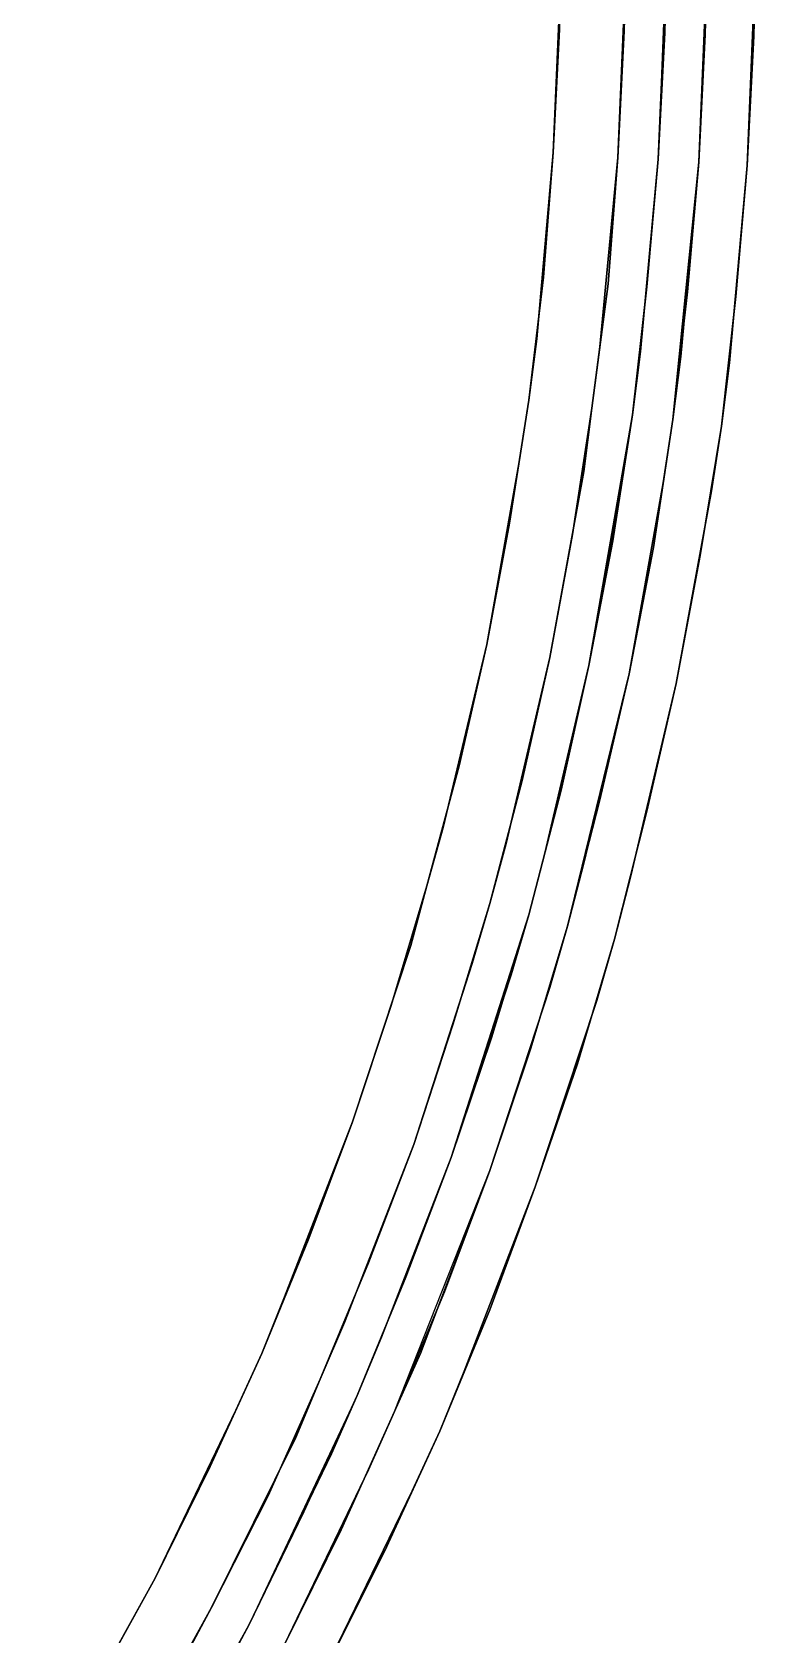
# Model space of a CAD drawing. Extents: x -23.7 to 23.7, y -23.7 to 23.7.
# Drawn here: x 19.2 to 23.68, y -10.69 to -0.79 of the extents above; entities that cross this region are included whole.
import ezdxf

# ---------------------------------------------------------------- set-up
doc = ezdxf.new("R2010")
doc.units = 0

msp = doc.modelspace()

# ---------------------------------------------------------------- linework, layer by layer
at = {"layer": 'Faces'}
for points in [[(23.38, 0, 54.58), (23.36, -0.8, 54.04), (23.38, 0, 53.49), (23.36, 0.8, 54.04)], [(23.38, 0, 54.58), (23.36, -0.8, 54.04), (23.38, 0, 53.49), (23.36, 0.8, 54.04)], [(23.38, 0, 55.67), (23.36, -0.8, 55.13), (23.38, 0, 54.58), (23.36, 0.8, 55.13)], [(23.38, 0, 55.67), (23.36, -0.8, 55.13), (23.38, 0, 54.58), (23.36, 0.8, 55.13)], [(23.36, 0.8, 56.22), (23.38, 0, 57.13), (23.36, -0.8, 56.22), (23.38, 0, 55.67)], [(23.36, 0.8, 56.22), (23.38, 0, 57.13), (23.36, -0.8, 56.22), (23.38, 0, 55.67)], [(23.68, 0, 54.58), (23.66, -0.81, 54.04), (23.68, 0, 53.49), (23.66, 0.81, 54.04)], [(23.68, 0, 55.67), (23.66, -0.81, 55.13), (23.68, 0, 54.58), (23.66, 0.81, 55.13)], [(23.66, 0.81, 56.22), (23.68, 0, 57.13), (23.66, -0.81, 56.22), (23.68, 0, 55.67)], [(23.13, 0, 54.58), (23.11, -0.79, 54.04), (23.13, 0, 53.49), (23.11, 0.79, 54.04)], [(23.13, 0, 54.58), (23.11, -0.79, 54.04), (23.13, 0, 53.49), (23.11, 0.79, 54.04)], [(23.13, 0, 55.67), (23.11, -0.79, 55.13), (23.13, 0, 54.58), (23.11, 0.79, 55.13)], [(23.13, 0, 55.67), (23.11, -0.79, 55.13), (23.13, 0, 54.58), (23.11, 0.79, 55.13)], [(23.11, 0.79, 56.22), (23.13, 0, 57.13), (23.11, -0.79, 56.22), (23.13, 0, 55.67)], [(23.11, 0.79, 56.22), (23.13, 0, 57.13), (23.11, -0.79, 56.22), (23.13, 0, 55.67)], [(22.46, -0.77, 55.13), (22.42, -1.53, 54.58), (22.46, -0.77, 54.04), (22.48, 0, 54.58)], [(22.46, -0.77, 56.22), (22.42, -1.53, 55.67), (22.46, -0.77, 55.13), (22.48, 0, 55.67)], [(22.48, 0, 57.13), (22.47, -0.38, 57.58), (22.42, -1.53, 56.77), (22.46, -0.77, 56.22)], [(22.86, -0.78, 55.13), (22.82, -1.56, 54.58), (22.86, -0.78, 54.04), (22.88, 0, 54.58)], [(22.86, -0.78, 55.13), (22.82, -1.56, 54.58), (22.86, -0.78, 54.04), (22.88, 0, 54.58)], [(22.86, -0.78, 56.22), (22.82, -1.56, 55.67), (22.86, -0.78, 55.13), (22.88, 0, 55.67)], [(22.86, -0.78, 56.22), (22.82, -1.56, 55.67), (22.86, -0.78, 55.13), (22.88, 0, 55.67)], [(22.88, 0, 57.13), (22.87, -0.39, 57.58), (22.82, -1.56, 56.77), (22.86, -0.78, 56.22)], [(22.88, 0, 57.13), (22.87, -0.39, 57.58), (22.82, -1.56, 56.77), (22.86, -0.78, 56.22)], [(23.11, -0.79, 55.13), (23.07, -1.57, 54.58), (23.11, -0.79, 54.04), (23.13, 0, 54.58)], [(23.11, -0.79, 55.13), (23.07, -1.57, 54.58), (23.11, -0.79, 54.04), (23.13, 0, 54.58)], [(23.11, -0.79, 56.22), (23.07, -1.57, 55.67), (23.11, -0.79, 55.13), (23.13, 0, 55.67)], [(23.11, -0.79, 56.22), (23.07, -1.57, 55.67), (23.11, -0.79, 55.13), (23.13, 0, 55.67)], [(23.13, 0, 57.13), (23.12, -0.39, 57.58), (23.07, -1.57, 56.77), (23.11, -0.79, 56.22)], [(23.13, 0, 57.13), (23.12, -0.39, 57.58), (23.07, -1.57, 56.77), (23.11, -0.79, 56.22)], [(23.36, -0.8, 55.13), (23.32, -1.59, 54.58), (23.36, -0.8, 54.04), (23.38, 0, 54.58)], [(23.36, -0.8, 55.13), (23.32, -1.59, 54.58), (23.36, -0.8, 54.04), (23.38, 0, 54.58)], [(23.36, -0.8, 56.22), (23.32, -1.59, 55.67), (23.36, -0.8, 55.13), (23.38, 0, 55.67)], [(23.36, -0.8, 56.22), (23.32, -1.59, 55.67), (23.36, -0.8, 55.13), (23.38, 0, 55.67)], [(23.38, 0, 57.13), (23.37, -0.39, 57.58), (23.32, -1.59, 56.77), (23.36, -0.8, 56.22)], [(23.38, 0, 57.13), (23.37, -0.39, 57.58), (23.32, -1.59, 56.77), (23.36, -0.8, 56.22)], [(23.66, -0.81, 55.13), (23.62, -1.61, 54.58), (23.66, -0.81, 54.04), (23.68, 0, 54.58)], [(23.66, -0.81, 56.22), (23.62, -1.61, 55.67), (23.66, -0.81, 55.13), (23.68, 0, 55.67)], [(23.68, 0, 57.13), (23.67, -0.4, 57.58), (23.62, -1.61, 56.77), (23.66, -0.81, 56.22)], [(22.42, -1.53, 58.95), (22.32, -2.68, 57.58), (22.42, -1.53, 56.77), (22.47, -0.38, 57.58)], [(22.82, -1.56, 58.95), (22.71, -2.73, 57.58), (22.82, -1.56, 56.77), (22.87, -0.39, 57.58)], [(22.82, -1.56, 58.95), (22.71, -2.73, 57.58), (22.82, -1.56, 56.77), (22.87, -0.39, 57.58)], [(23.07, -1.57, 58.95), (22.96, -2.76, 57.58), (23.07, -1.57, 56.77), (23.12, -0.39, 57.58)], [(23.07, -1.57, 58.95), (22.96, -2.76, 57.58), (23.07, -1.57, 56.77), (23.12, -0.39, 57.58)], [(23.32, -1.59, 58.95), (23.21, -2.79, 57.58), (23.32, -1.59, 56.77), (23.37, -0.39, 57.58)], [(23.32, -1.59, 58.95), (23.21, -2.79, 57.58), (23.32, -1.59, 56.77), (23.37, -0.39, 57.58)], [(23.62, -1.61, 58.95), (23.51, -2.83, 57.58), (23.62, -1.61, 56.77), (23.67, -0.4, 57.58)], [(22.42, -1.53, 54.58), (22.36, -2.3, 54.04), (22.42, -1.53, 53.49), (22.46, -0.77, 54.04)], [(22.42, -1.53, 55.67), (22.36, -2.3, 55.13), (22.42, -1.53, 54.58), (22.46, -0.77, 55.13)], [(22.42, -1.53, 56.77), (22.36, -2.3, 56.22), (22.42, -1.53, 55.67), (22.46, -0.77, 56.22)], [(22.82, -1.56, 54.58), (22.76, -2.34, 54.04), (22.82, -1.56, 53.49), (22.86, -0.78, 54.04)], [(22.82, -1.56, 54.58), (22.76, -2.34, 54.04), (22.82, -1.56, 53.49), (22.86, -0.78, 54.04)], [(22.82, -1.56, 55.67), (22.76, -2.34, 55.13), (22.82, -1.56, 54.58), (22.86, -0.78, 55.13)], [(22.82, -1.56, 55.67), (22.76, -2.34, 55.13), (22.82, -1.56, 54.58), (22.86, -0.78, 55.13)], [(22.82, -1.56, 56.77), (22.76, -2.34, 56.22), (22.82, -1.56, 55.67), (22.86, -0.78, 56.22)], [(22.82, -1.56, 56.77), (22.76, -2.34, 56.22), (22.82, -1.56, 55.67), (22.86, -0.78, 56.22)], [(23.07, -1.57, 54.58), (23, -2.36, 54.04), (23.07, -1.57, 53.49), (23.11, -0.79, 54.04)], [(23.07, -1.57, 54.58), (23, -2.36, 54.04), (23.07, -1.57, 53.49), (23.11, -0.79, 54.04)], [(23.07, -1.57, 55.67), (23, -2.36, 55.13), (23.07, -1.57, 54.58), (23.11, -0.79, 55.13)], [(23.07, -1.57, 55.67), (23, -2.36, 55.13), (23.07, -1.57, 54.58), (23.11, -0.79, 55.13)], [(23.07, -1.57, 56.77), (23, -2.36, 56.22), (23.07, -1.57, 55.67), (23.11, -0.79, 56.22)], [(23.07, -1.57, 56.77), (23, -2.36, 56.22), (23.07, -1.57, 55.67), (23.11, -0.79, 56.22)], [(23.32, -1.59, 54.58), (23.25, -2.39, 54.04), (23.32, -1.59, 53.49), (23.36, -0.8, 54.04)], [(23.32, -1.59, 54.58), (23.25, -2.39, 54.04), (23.32, -1.59, 53.49), (23.36, -0.8, 54.04)], [(23.32, -1.59, 55.67), (23.25, -2.39, 55.13), (23.32, -1.59, 54.58), (23.36, -0.8, 55.13)], [(23.32, -1.59, 55.67), (23.25, -2.39, 55.13), (23.32, -1.59, 54.58), (23.36, -0.8, 55.13)], [(23.32, -1.59, 56.77), (23.25, -2.39, 56.22), (23.32, -1.59, 55.67), (23.36, -0.8, 56.22)], [(23.32, -1.59, 56.77), (23.25, -2.39, 56.22), (23.32, -1.59, 55.67), (23.36, -0.8, 56.22)], [(23.62, -1.61, 54.58), (23.55, -2.42, 54.04), (23.62, -1.61, 53.49), (23.66, -0.81, 54.04)], [(23.62, -1.61, 55.67), (23.55, -2.42, 55.13), (23.62, -1.61, 54.58), (23.66, -0.81, 55.13)], [(23.62, -1.61, 56.77), (23.55, -2.42, 56.22), (23.62, -1.61, 55.67), (23.66, -0.81, 56.22)], [(22.36, -2.3, 55.13), (22.27, -3.06, 54.58), (22.36, -2.3, 54.04), (22.42, -1.53, 54.58)], [(22.36, -2.3, 56.22), (22.27, -3.06, 55.67), (22.36, -2.3, 55.13), (22.42, -1.53, 55.67)], [(22.32, -2.68, 57.58), (22.27, -3.06, 57.13), (22.36, -2.3, 56.22), (22.42, -1.53, 56.77)], [(22.76, -2.34, 55.13), (22.66, -3.11, 54.58), (22.76, -2.34, 54.04), (22.82, -1.56, 54.58)], [(22.76, -2.34, 55.13), (22.66, -3.11, 54.58), (22.76, -2.34, 54.04), (22.82, -1.56, 54.58)], [(22.76, -2.34, 56.22), (22.66, -3.11, 55.67), (22.76, -2.34, 55.13), (22.82, -1.56, 55.67)], [(22.76, -2.34, 56.22), (22.66, -3.11, 55.67), (22.76, -2.34, 55.13), (22.82, -1.56, 55.67)], [(22.71, -2.73, 57.58), (22.66, -3.11, 57.13), (22.76, -2.34, 56.22), (22.82, -1.56, 56.77)], [(22.71, -2.73, 57.58), (22.66, -3.11, 57.13), (22.76, -2.34, 56.22), (22.82, -1.56, 56.77)], [(23, -2.36, 55.13), (22.91, -3.15, 54.58), (23, -2.36, 54.04), (23.07, -1.57, 54.58)], [(23, -2.36, 55.13), (22.91, -3.15, 54.58), (23, -2.36, 54.04), (23.07, -1.57, 54.58)], [(23, -2.36, 56.22), (22.91, -3.15, 55.67), (23, -2.36, 55.13), (23.07, -1.57, 55.67)], [(23, -2.36, 56.22), (22.91, -3.15, 55.67), (23, -2.36, 55.13), (23.07, -1.57, 55.67)], [(22.96, -2.76, 57.58), (22.91, -3.15, 57.13), (23, -2.36, 56.22), (23.07, -1.57, 56.77)], [(22.96, -2.76, 57.58), (22.91, -3.15, 57.13), (23, -2.36, 56.22), (23.07, -1.57, 56.77)], [(23.25, -2.39, 55.13), (23.16, -3.18, 54.58), (23.25, -2.39, 54.04), (23.32, -1.59, 54.58)], [(23.25, -2.39, 55.13), (23.16, -3.18, 54.58), (23.25, -2.39, 54.04), (23.32, -1.59, 54.58)], [(23.25, -2.39, 56.22), (23.16, -3.18, 55.67), (23.25, -2.39, 55.13), (23.32, -1.59, 55.67)], [(23.25, -2.39, 56.22), (23.16, -3.18, 55.67), (23.25, -2.39, 55.13), (23.32, -1.59, 55.67)], [(23.21, -2.79, 57.58), (23.16, -3.18, 57.13), (23.25, -2.39, 56.22), (23.32, -1.59, 56.77)], [(23.21, -2.79, 57.58), (23.16, -3.18, 57.13), (23.25, -2.39, 56.22), (23.32, -1.59, 56.77)], [(23.55, -2.42, 55.13), (23.46, -3.22, 54.58), (23.55, -2.42, 54.04), (23.62, -1.61, 54.58)], [(23.55, -2.42, 56.22), (23.46, -3.22, 55.67), (23.55, -2.42, 55.13), (23.62, -1.61, 55.67)], [(23.51, -2.83, 57.58), (23.46, -3.22, 57.13), (23.55, -2.42, 56.22), (23.62, -1.61, 56.77)], [(22.27, -3.06, 54.58), (22.15, -3.82, 54.04), (22.27, -3.06, 53.49), (22.36, -2.3, 54.04)], [(22.27, -3.06, 55.67), (22.15, -3.82, 55.13), (22.27, -3.06, 54.58), (22.36, -2.3, 55.13)], [(22.36, -2.3, 56.22), (22.27, -3.06, 57.13), (22.15, -3.82, 56.22), (22.27, -3.06, 55.67)], [(22.66, -3.11, 54.58), (22.54, -3.89, 54.04), (22.66, -3.11, 53.49), (22.76, -2.34, 54.04)], [(22.66, -3.11, 54.58), (22.54, -3.89, 54.04), (22.66, -3.11, 53.49), (22.76, -2.34, 54.04)], [(22.66, -3.11, 55.67), (22.54, -3.89, 55.13), (22.66, -3.11, 54.58), (22.76, -2.34, 55.13)], [(22.66, -3.11, 55.67), (22.54, -3.89, 55.13), (22.66, -3.11, 54.58), (22.76, -2.34, 55.13)], [(22.76, -2.34, 56.22), (22.66, -3.11, 57.13), (22.54, -3.89, 56.22), (22.66, -3.11, 55.67)], [(22.76, -2.34, 56.22), (22.66, -3.11, 57.13), (22.54, -3.89, 56.22), (22.66, -3.11, 55.67)], [(22.91, -3.15, 54.58), (22.79, -3.93, 54.04), (22.91, -3.15, 53.49), (23, -2.36, 54.04)], [(22.91, -3.15, 54.58), (22.79, -3.93, 54.04), (22.91, -3.15, 53.49), (23, -2.36, 54.04)], [(22.91, -3.15, 55.67), (22.79, -3.93, 55.13), (22.91, -3.15, 54.58), (23, -2.36, 55.13)], [(22.91, -3.15, 55.67), (22.79, -3.93, 55.13), (22.91, -3.15, 54.58), (23, -2.36, 55.13)], [(23, -2.36, 56.22), (22.91, -3.15, 57.13), (22.79, -3.93, 56.22), (22.91, -3.15, 55.67)], [(23, -2.36, 56.22), (22.91, -3.15, 57.13), (22.79, -3.93, 56.22), (22.91, -3.15, 55.67)], [(23.16, -3.18, 54.58), (23.04, -3.97, 54.04), (23.16, -3.18, 53.49), (23.25, -2.39, 54.04)], [(23.16, -3.18, 54.58), (23.04, -3.97, 54.04), (23.16, -3.18, 53.49), (23.25, -2.39, 54.04)], [(23.16, -3.18, 55.67), (23.04, -3.97, 55.13), (23.16, -3.18, 54.58), (23.25, -2.39, 55.13)], [(23.16, -3.18, 55.67), (23.04, -3.97, 55.13), (23.16, -3.18, 54.58), (23.25, -2.39, 55.13)], [(23.25, -2.39, 56.22), (23.16, -3.18, 57.13), (23.04, -3.97, 56.22), (23.16, -3.18, 55.67)], [(23.25, -2.39, 56.22), (23.16, -3.18, 57.13), (23.04, -3.97, 56.22), (23.16, -3.18, 55.67)], [(23.46, -3.22, 54.58), (23.33, -4.02, 54.04), (23.46, -3.22, 53.49), (23.55, -2.42, 54.04)], [(23.46, -3.22, 55.67), (23.33, -4.02, 55.13), (23.46, -3.22, 54.58), (23.55, -2.42, 55.13)], [(23.55, -2.42, 56.22), (23.46, -3.22, 57.13), (23.33, -4.02, 56.22), (23.46, -3.22, 55.67)], [(22.32, -2.68, 57.58), (22.27, -3.06, 57.86), (22.21, -3.44, 57.58), (22.27, -3.06, 57.13)], [(22.71, -2.73, 57.58), (22.66, -3.11, 57.86), (22.61, -3.5, 57.58), (22.66, -3.11, 57.13)], [(22.71, -2.73, 57.58), (22.66, -3.11, 57.86), (22.61, -3.5, 57.58), (22.66, -3.11, 57.13)], [(22.96, -2.76, 57.58), (22.91, -3.15, 57.86), (22.85, -3.54, 57.58), (22.91, -3.15, 57.13)], [(22.96, -2.76, 57.58), (22.91, -3.15, 57.86), (22.85, -3.54, 57.58), (22.91, -3.15, 57.13)], [(23.21, -2.79, 57.58), (23.16, -3.18, 57.86), (23.1, -3.57, 57.58), (23.16, -3.18, 57.13)], [(23.21, -2.79, 57.58), (23.16, -3.18, 57.86), (23.1, -3.57, 57.58), (23.16, -3.18, 57.13)], [(23.51, -2.83, 57.58), (23.46, -3.22, 57.86), (23.4, -3.62, 57.58), (23.46, -3.22, 57.13)], [(22.15, -3.82, 55.13), (22.01, -4.57, 54.58), (22.15, -3.82, 54.04), (22.27, -3.06, 54.58)], [(22.15, -3.82, 56.22), (22.01, -4.57, 55.67), (22.15, -3.82, 55.13), (22.27, -3.06, 55.67)], [(22.27, -3.06, 57.13), (22.21, -3.44, 57.58), (22.01, -4.57, 56.77), (22.15, -3.82, 56.22)], [(22.54, -3.89, 55.13), (22.4, -4.65, 54.58), (22.54, -3.89, 54.04), (22.66, -3.11, 54.58)], [(22.54, -3.89, 55.13), (22.4, -4.65, 54.58), (22.54, -3.89, 54.04), (22.66, -3.11, 54.58)], [(22.54, -3.89, 56.22), (22.4, -4.65, 55.67), (22.54, -3.89, 55.13), (22.66, -3.11, 55.67)], [(22.54, -3.89, 56.22), (22.4, -4.65, 55.67), (22.54, -3.89, 55.13), (22.66, -3.11, 55.67)], [(22.66, -3.11, 57.13), (22.61, -3.5, 57.58), (22.4, -4.65, 56.77), (22.54, -3.89, 56.22)], [(22.66, -3.11, 57.13), (22.61, -3.5, 57.58), (22.4, -4.65, 56.77), (22.54, -3.89, 56.22)], [(22.79, -3.93, 55.13), (22.64, -4.7, 54.58), (22.79, -3.93, 54.04), (22.91, -3.15, 54.58)], [(22.79, -3.93, 55.13), (22.64, -4.7, 54.58), (22.79, -3.93, 54.04), (22.91, -3.15, 54.58)], [(22.79, -3.93, 56.22), (22.64, -4.7, 55.67), (22.79, -3.93, 55.13), (22.91, -3.15, 55.67)], [(22.79, -3.93, 56.22), (22.64, -4.7, 55.67), (22.79, -3.93, 55.13), (22.91, -3.15, 55.67)], [(22.91, -3.15, 57.13), (22.85, -3.54, 57.58), (22.64, -4.7, 56.77), (22.79, -3.93, 56.22)], [(22.91, -3.15, 57.13), (22.85, -3.54, 57.58), (22.64, -4.7, 56.77), (22.79, -3.93, 56.22)], [(23.04, -3.97, 55.13), (22.89, -4.75, 54.58), (23.04, -3.97, 54.04), (23.16, -3.18, 54.58)], [(23.04, -3.97, 55.13), (22.89, -4.75, 54.58), (23.04, -3.97, 54.04), (23.16, -3.18, 54.58)], [(23.04, -3.97, 56.22), (22.89, -4.75, 55.67), (23.04, -3.97, 55.13), (23.16, -3.18, 55.67)], [(23.04, -3.97, 56.22), (22.89, -4.75, 55.67), (23.04, -3.97, 55.13), (23.16, -3.18, 55.67)], [(23.16, -3.18, 57.13), (23.1, -3.57, 57.58), (22.89, -4.75, 56.77), (23.04, -3.97, 56.22)], [(23.16, -3.18, 57.13), (23.1, -3.57, 57.58), (22.89, -4.75, 56.77), (23.04, -3.97, 56.22)], [(23.33, -4.02, 55.13), (23.18, -4.81, 54.58), (23.33, -4.02, 54.04), (23.46, -3.22, 54.58)], [(23.33, -4.02, 56.22), (23.18, -4.81, 55.67), (23.33, -4.02, 55.13), (23.46, -3.22, 55.67)], [(23.46, -3.22, 57.13), (23.4, -3.62, 57.58), (23.18, -4.81, 56.77), (23.33, -4.02, 56.22)], [(22.01, -4.57, 58.95), (21.74, -5.7, 57.58), (22.01, -4.57, 56.77), (22.21, -3.44, 57.58)], [(22.4, -4.65, 58.95), (22.13, -5.8, 57.58), (22.4, -4.65, 56.77), (22.61, -3.5, 57.58)], [(22.4, -4.65, 58.95), (22.13, -5.8, 57.58), (22.4, -4.65, 56.77), (22.61, -3.5, 57.58)], [(22.64, -4.7, 58.95), (22.37, -5.86, 57.58), (22.64, -4.7, 56.77), (22.85, -3.54, 57.58)], [(22.64, -4.7, 58.95), (22.37, -5.86, 57.58), (22.64, -4.7, 56.77), (22.85, -3.54, 57.58)], [(22.89, -4.75, 58.95), (22.61, -5.92, 57.58), (22.89, -4.75, 56.77), (23.1, -3.57, 57.58)], [(22.89, -4.75, 58.95), (22.61, -5.92, 57.58), (22.89, -4.75, 56.77), (23.1, -3.57, 57.58)], [(23.18, -4.81, 58.95), (22.9, -6, 57.58), (23.18, -4.81, 56.77), (23.4, -3.62, 57.58)], [(22.01, -4.57, 54.58), (21.84, -5.32, 54.04), (22.01, -4.57, 53.49), (22.15, -3.82, 54.04)], [(22.01, -4.57, 55.67), (21.84, -5.32, 55.13), (22.01, -4.57, 54.58), (22.15, -3.82, 55.13)], [(22.01, -4.57, 56.77), (21.84, -5.32, 56.22), (22.01, -4.57, 55.67), (22.15, -3.82, 56.22)], [(22.4, -4.65, 54.58), (22.23, -5.41, 54.04), (22.4, -4.65, 53.49), (22.54, -3.89, 54.04)], [(22.4, -4.65, 54.58), (22.23, -5.41, 54.04), (22.4, -4.65, 53.49), (22.54, -3.89, 54.04)], [(22.4, -4.65, 55.67), (22.23, -5.41, 55.13), (22.4, -4.65, 54.58), (22.54, -3.89, 55.13)], [(22.4, -4.65, 55.67), (22.23, -5.41, 55.13), (22.4, -4.65, 54.58), (22.54, -3.89, 55.13)], [(22.4, -4.65, 56.77), (22.23, -5.41, 56.22), (22.4, -4.65, 55.67), (22.54, -3.89, 56.22)], [(22.4, -4.65, 56.77), (22.23, -5.41, 56.22), (22.4, -4.65, 55.67), (22.54, -3.89, 56.22)], [(22.64, -4.7, 54.58), (22.47, -5.47, 54.04), (22.64, -4.7, 53.49), (22.79, -3.93, 54.04)], [(22.64, -4.7, 54.58), (22.47, -5.47, 54.04), (22.64, -4.7, 53.49), (22.79, -3.93, 54.04)], [(22.64, -4.7, 55.67), (22.47, -5.47, 55.13), (22.64, -4.7, 54.58), (22.79, -3.93, 55.13)], [(22.64, -4.7, 55.67), (22.47, -5.47, 55.13), (22.64, -4.7, 54.58), (22.79, -3.93, 55.13)], [(22.64, -4.7, 56.77), (22.47, -5.47, 56.22), (22.64, -4.7, 55.67), (22.79, -3.93, 56.22)], [(22.64, -4.7, 56.77), (22.47, -5.47, 56.22), (22.64, -4.7, 55.67), (22.79, -3.93, 56.22)], [(22.89, -4.75, 54.58), (22.71, -5.53, 54.04), (22.89, -4.75, 53.49), (23.04, -3.97, 54.04)], [(22.89, -4.75, 54.58), (22.71, -5.53, 54.04), (22.89, -4.75, 53.49), (23.04, -3.97, 54.04)], [(22.89, -4.75, 55.67), (22.71, -5.53, 55.13), (22.89, -4.75, 54.58), (23.04, -3.97, 55.13)], [(22.89, -4.75, 55.67), (22.71, -5.53, 55.13), (22.89, -4.75, 54.58), (23.04, -3.97, 55.13)], [(22.89, -4.75, 56.77), (22.71, -5.53, 56.22), (22.89, -4.75, 55.67), (23.04, -3.97, 56.22)], [(22.89, -4.75, 56.77), (22.71, -5.53, 56.22), (22.89, -4.75, 55.67), (23.04, -3.97, 56.22)], [(23.18, -4.81, 54.58), (23, -5.6, 54.04), (23.18, -4.81, 53.49), (23.33, -4.02, 54.04)], [(23.18, -4.81, 55.67), (23, -5.6, 55.13), (23.18, -4.81, 54.58), (23.33, -4.02, 55.13)], [(23.18, -4.81, 56.77), (23, -5.6, 56.22), (23.18, -4.81, 55.67), (23.33, -4.02, 56.22)], [(21.84, -5.32, 55.13), (21.64, -6.06, 54.58), (21.84, -5.32, 54.04), (22.01, -4.57, 54.58)], [(21.84, -5.32, 56.22), (21.64, -6.06, 55.67), (21.84, -5.32, 55.13), (22.01, -4.57, 55.67)], [(22.01, -4.57, 56.77), (21.74, -5.7, 57.58), (21.64, -6.06, 57.13), (21.84, -5.32, 56.22)], [(22.23, -5.41, 55.13), (22.03, -6.17, 54.58), (22.23, -5.41, 54.04), (22.4, -4.65, 54.58)], [(22.23, -5.41, 55.13), (22.03, -6.17, 54.58), (22.23, -5.41, 54.04), (22.4, -4.65, 54.58)], [(22.23, -5.41, 56.22), (22.03, -6.17, 55.67), (22.23, -5.41, 55.13), (22.4, -4.65, 55.67)], [(22.23, -5.41, 56.22), (22.03, -6.17, 55.67), (22.23, -5.41, 55.13), (22.4, -4.65, 55.67)], [(22.4, -4.65, 56.77), (22.13, -5.8, 57.58), (22.03, -6.17, 57.13), (22.23, -5.41, 56.22)], [(22.4, -4.65, 56.77), (22.13, -5.8, 57.58), (22.03, -6.17, 57.13), (22.23, -5.41, 56.22)], [(22.47, -5.47, 55.13), (22.27, -6.24, 54.58), (22.47, -5.47, 54.04), (22.64, -4.7, 54.58)], [(22.47, -5.47, 55.13), (22.27, -6.24, 54.58), (22.47, -5.47, 54.04), (22.64, -4.7, 54.58)], [(22.47, -5.47, 56.22), (22.27, -6.24, 55.67), (22.47, -5.47, 55.13), (22.64, -4.7, 55.67)], [(22.47, -5.47, 56.22), (22.27, -6.24, 55.67), (22.47, -5.47, 55.13), (22.64, -4.7, 55.67)], [(22.64, -4.7, 56.77), (22.37, -5.86, 57.58), (22.27, -6.24, 57.13), (22.47, -5.47, 56.22)], [(22.64, -4.7, 56.77), (22.37, -5.86, 57.58), (22.27, -6.24, 57.13), (22.47, -5.47, 56.22)], [(22.71, -5.53, 55.13), (22.51, -6.31, 54.58), (22.71, -5.53, 54.04), (22.89, -4.75, 54.58)], [(22.71, -5.53, 55.13), (22.51, -6.31, 54.58), (22.71, -5.53, 54.04), (22.89, -4.75, 54.58)], [(22.71, -5.53, 56.22), (22.51, -6.31, 55.67), (22.71, -5.53, 55.13), (22.89, -4.75, 55.67)], [(22.71, -5.53, 56.22), (22.51, -6.31, 55.67), (22.71, -5.53, 55.13), (22.89, -4.75, 55.67)], [(22.89, -4.75, 56.77), (22.61, -5.92, 57.58), (22.51, -6.31, 57.13), (22.71, -5.53, 56.22)], [(22.89, -4.75, 56.77), (22.61, -5.92, 57.58), (22.51, -6.31, 57.13), (22.71, -5.53, 56.22)], [(23, -5.6, 55.13), (22.8, -6.39, 54.58), (23, -5.6, 54.04), (23.18, -4.81, 54.58)], [(23, -5.6, 56.22), (22.8, -6.39, 55.67), (23, -5.6, 55.13), (23.18, -4.81, 55.67)], [(23.18, -4.81, 56.77), (22.9, -6, 57.58), (22.8, -6.39, 57.13), (23, -5.6, 56.22)], [(21.64, -6.06, 54.58), (21.42, -6.8, 54.04), (21.64, -6.06, 53.49), (21.84, -5.32, 54.04)], [(21.64, -6.06, 55.67), (21.42, -6.8, 55.13), (21.64, -6.06, 54.58), (21.84, -5.32, 55.13)], [(21.84, -5.32, 56.22), (21.64, -6.06, 57.13), (21.42, -6.8, 56.22), (21.64, -6.06, 55.67)], [(22.03, -6.17, 54.58), (21.8, -6.92, 54.04), (22.03, -6.17, 53.49), (22.23, -5.41, 54.04)], [(22.03, -6.17, 54.58), (21.8, -6.92, 54.04), (22.03, -6.17, 53.49), (22.23, -5.41, 54.04)], [(22.03, -6.17, 55.67), (21.8, -6.92, 55.13), (22.03, -6.17, 54.58), (22.23, -5.41, 55.13)], [(22.03, -6.17, 55.67), (21.8, -6.92, 55.13), (22.03, -6.17, 54.58), (22.23, -5.41, 55.13)], [(22.23, -5.41, 56.22), (22.03, -6.17, 57.13), (21.8, -6.92, 56.22), (22.03, -6.17, 55.67)], [(22.23, -5.41, 56.22), (22.03, -6.17, 57.13), (21.8, -6.92, 56.22), (22.03, -6.17, 55.67)], [(22.27, -6.24, 54.58), (22.04, -7, 54.04), (22.27, -6.24, 53.49), (22.47, -5.47, 54.04)], [(22.27, -6.24, 54.58), (22.04, -7, 54.04), (22.27, -6.24, 53.49), (22.47, -5.47, 54.04)], [(22.27, -6.24, 55.67), (22.04, -7, 55.13), (22.27, -6.24, 54.58), (22.47, -5.47, 55.13)], [(22.27, -6.24, 55.67), (22.04, -7, 55.13), (22.27, -6.24, 54.58), (22.47, -5.47, 55.13)], [(22.47, -5.47, 56.22), (22.27, -6.24, 57.13), (22.04, -7, 56.22), (22.27, -6.24, 55.67)], [(22.47, -5.47, 56.22), (22.27, -6.24, 57.13), (22.04, -7, 56.22), (22.27, -6.24, 55.67)], [(22.51, -6.31, 54.58), (22.28, -7.07, 54.04), (22.51, -6.31, 53.49), (22.71, -5.53, 54.04)], [(22.51, -6.31, 54.58), (22.28, -7.07, 54.04), (22.51, -6.31, 53.49), (22.71, -5.53, 54.04)], [(22.51, -6.31, 55.67), (22.28, -7.07, 55.13), (22.51, -6.31, 54.58), (22.71, -5.53, 55.13)], [(22.51, -6.31, 55.67), (22.28, -7.07, 55.13), (22.51, -6.31, 54.58), (22.71, -5.53, 55.13)], [(22.71, -5.53, 56.22), (22.51, -6.31, 57.13), (22.28, -7.07, 56.22), (22.51, -6.31, 55.67)], [(22.71, -5.53, 56.22), (22.51, -6.31, 57.13), (22.28, -7.07, 56.22), (22.51, -6.31, 55.67)], [(22.8, -6.39, 54.58), (22.57, -7.16, 54.04), (22.8, -6.39, 53.49), (23, -5.6, 54.04)], [(22.8, -6.39, 55.67), (22.57, -7.16, 55.13), (22.8, -6.39, 54.58), (23, -5.6, 55.13)], [(23, -5.6, 56.22), (22.8, -6.39, 57.13), (22.57, -7.16, 56.22), (22.8, -6.39, 55.67)], [(21.74, -5.7, 57.58), (21.64, -6.06, 57.86), (21.54, -6.43, 57.58), (21.64, -6.06, 57.13)], [(22.13, -5.8, 57.58), (22.03, -6.17, 57.86), (21.92, -6.54, 57.58), (22.03, -6.17, 57.13)], [(22.13, -5.8, 57.58), (22.03, -6.17, 57.86), (21.92, -6.54, 57.58), (22.03, -6.17, 57.13)], [(22.37, -5.86, 57.58), (22.27, -6.24, 57.86), (22.16, -6.61, 57.58), (22.27, -6.24, 57.13)], [(22.37, -5.86, 57.58), (22.27, -6.24, 57.86), (22.16, -6.61, 57.58), (22.27, -6.24, 57.13)], [(22.61, -5.92, 57.58), (22.51, -6.31, 57.86), (22.4, -6.69, 57.58), (22.51, -6.31, 57.13)], [(22.61, -5.92, 57.58), (22.51, -6.31, 57.86), (22.4, -6.69, 57.58), (22.51, -6.31, 57.13)], [(22.9, -6, 57.58), (22.8, -6.39, 57.86), (22.69, -6.77, 57.58), (22.8, -6.39, 57.13)], [(21.42, -6.8, 55.13), (21.18, -7.52, 54.58), (21.42, -6.8, 54.04), (21.64, -6.06, 54.58)], [(21.42, -6.8, 56.22), (21.18, -7.52, 55.67), (21.42, -6.8, 55.13), (21.64, -6.06, 55.67)], [(21.64, -6.06, 57.13), (21.54, -6.43, 57.58), (21.18, -7.52, 56.77), (21.42, -6.8, 56.22)], [(21.8, -6.92, 55.13), (21.56, -7.66, 54.58), (21.8, -6.92, 54.04), (22.03, -6.17, 54.58)], [(21.8, -6.92, 55.13), (21.56, -7.66, 54.58), (21.8, -6.92, 54.04), (22.03, -6.17, 54.58)], [(21.8, -6.92, 56.22), (21.56, -7.66, 55.67), (21.8, -6.92, 55.13), (22.03, -6.17, 55.67)], [(21.8, -6.92, 56.22), (21.56, -7.66, 55.67), (21.8, -6.92, 55.13), (22.03, -6.17, 55.67)], [(22.03, -6.17, 57.13), (21.92, -6.54, 57.58), (21.56, -7.66, 56.77), (21.8, -6.92, 56.22)], [(22.03, -6.17, 57.13), (21.92, -6.54, 57.58), (21.56, -7.66, 56.77), (21.8, -6.92, 56.22)], [(22.04, -7, 55.13), (21.79, -7.74, 54.58), (22.04, -7, 54.04), (22.27, -6.24, 54.58)], [(22.04, -7, 55.13), (21.79, -7.74, 54.58), (22.04, -7, 54.04), (22.27, -6.24, 54.58)], [(22.04, -7, 56.22), (21.79, -7.74, 55.67), (22.04, -7, 55.13), (22.27, -6.24, 55.67)], [(22.04, -7, 56.22), (21.79, -7.74, 55.67), (22.04, -7, 55.13), (22.27, -6.24, 55.67)], [(22.27, -6.24, 57.13), (22.16, -6.61, 57.58), (21.79, -7.74, 56.77), (22.04, -7, 56.22)], [(22.27, -6.24, 57.13), (22.16, -6.61, 57.58), (21.79, -7.74, 56.77), (22.04, -7, 56.22)], [(22.28, -7.07, 55.13), (22.03, -7.82, 54.58), (22.28, -7.07, 54.04), (22.51, -6.31, 54.58)], [(22.28, -7.07, 55.13), (22.03, -7.82, 54.58), (22.28, -7.07, 54.04), (22.51, -6.31, 54.58)], [(22.28, -7.07, 56.22), (22.03, -7.82, 55.67), (22.28, -7.07, 55.13), (22.51, -6.31, 55.67)], [(22.28, -7.07, 56.22), (22.03, -7.82, 55.67), (22.28, -7.07, 55.13), (22.51, -6.31, 55.67)], [(22.51, -6.31, 57.13), (22.4, -6.69, 57.58), (22.03, -7.82, 56.77), (22.28, -7.07, 56.22)], [(22.51, -6.31, 57.13), (22.4, -6.69, 57.58), (22.03, -7.82, 56.77), (22.28, -7.07, 56.22)], [(21.18, -7.52, 58.95), (20.76, -8.6, 57.58), (21.18, -7.52, 56.77), (21.54, -6.43, 57.58)], [(22.57, -7.16, 55.13), (22.31, -7.92, 54.58), (22.57, -7.16, 54.04), (22.8, -6.39, 54.58)], [(22.57, -7.16, 56.22), (22.31, -7.92, 55.67), (22.57, -7.16, 55.13), (22.8, -6.39, 55.67)], [(22.8, -6.39, 57.13), (22.69, -6.77, 57.58), (22.31, -7.92, 56.77), (22.57, -7.16, 56.22)], [(21.56, -7.66, 58.95), (21.13, -8.76, 57.58), (21.56, -7.66, 56.77), (21.92, -6.54, 57.58)], [(21.56, -7.66, 58.95), (21.13, -8.76, 57.58), (21.56, -7.66, 56.77), (21.92, -6.54, 57.58)], [(21.79, -7.74, 58.95), (21.36, -8.85, 57.58), (21.79, -7.74, 56.77), (22.16, -6.61, 57.58)], [(21.79, -7.74, 58.95), (21.36, -8.85, 57.58), (21.79, -7.74, 56.77), (22.16, -6.61, 57.58)], [(22.03, -7.82, 58.95), (21.6, -8.95, 57.58), (22.03, -7.82, 56.77), (22.4, -6.69, 57.58)], [(22.03, -7.82, 58.95), (21.6, -8.95, 57.58), (22.03, -7.82, 56.77), (22.4, -6.69, 57.58)], [(21.18, -7.52, 54.58), (20.91, -8.24, 54.04), (21.18, -7.52, 53.49), (21.42, -6.8, 54.04)], [(21.18, -7.52, 55.67), (20.91, -8.24, 55.13), (21.18, -7.52, 54.58), (21.42, -6.8, 55.13)], [(21.18, -7.52, 56.77), (20.91, -8.24, 56.22), (21.18, -7.52, 55.67), (21.42, -6.8, 56.22)], [(22.31, -7.92, 58.95), (21.87, -9.06, 57.58), (22.31, -7.92, 56.77), (22.69, -6.77, 57.58)], [(21.56, -7.66, 54.58), (21.28, -8.39, 54.04), (21.56, -7.66, 53.49), (21.8, -6.92, 54.04)], [(21.56, -7.66, 54.58), (21.28, -8.39, 54.04), (21.56, -7.66, 53.49), (21.8, -6.92, 54.04)], [(21.56, -7.66, 55.67), (21.28, -8.39, 55.13), (21.56, -7.66, 54.58), (21.8, -6.92, 55.13)], [(21.56, -7.66, 55.67), (21.28, -8.39, 55.13), (21.56, -7.66, 54.58), (21.8, -6.92, 55.13)], [(21.56, -7.66, 56.77), (21.28, -8.39, 56.22), (21.56, -7.66, 55.67), (21.8, -6.92, 56.22)], [(21.56, -7.66, 56.77), (21.28, -8.39, 56.22), (21.56, -7.66, 55.67), (21.8, -6.92, 56.22)], [(21.79, -7.74, 54.58), (21.51, -8.48, 54.04), (21.79, -7.74, 53.49), (22.04, -7, 54.04)], [(21.79, -7.74, 54.58), (21.51, -8.48, 54.04), (21.79, -7.74, 53.49), (22.04, -7, 54.04)], [(21.79, -7.74, 55.67), (21.51, -8.48, 55.13), (21.79, -7.74, 54.58), (22.04, -7, 55.13)], [(21.79, -7.74, 55.67), (21.51, -8.48, 55.13), (21.79, -7.74, 54.58), (22.04, -7, 55.13)], [(21.79, -7.74, 56.77), (21.51, -8.48, 56.22), (21.79, -7.74, 55.67), (22.04, -7, 56.22)], [(21.79, -7.74, 56.77), (21.51, -8.48, 56.22), (21.79, -7.74, 55.67), (22.04, -7, 56.22)], [(22.03, -7.82, 54.58), (21.75, -8.57, 54.04), (22.03, -7.82, 53.49), (22.28, -7.07, 54.04)], [(22.03, -7.82, 54.58), (21.75, -8.57, 54.04), (22.03, -7.82, 53.49), (22.28, -7.07, 54.04)], [(22.03, -7.82, 55.67), (21.75, -8.57, 55.13), (22.03, -7.82, 54.58), (22.28, -7.07, 55.13)], [(22.03, -7.82, 55.67), (21.75, -8.57, 55.13), (22.03, -7.82, 54.58), (22.28, -7.07, 55.13)], [(22.03, -7.82, 56.77), (21.75, -8.57, 56.22), (22.03, -7.82, 55.67), (22.28, -7.07, 56.22)], [(22.03, -7.82, 56.77), (21.75, -8.57, 56.22), (22.03, -7.82, 55.67), (22.28, -7.07, 56.22)], [(22.31, -7.92, 54.58), (22.03, -8.68, 54.04), (22.31, -7.92, 53.49), (22.57, -7.16, 54.04)], [(22.31, -7.92, 55.67), (22.03, -8.68, 55.13), (22.31, -7.92, 54.58), (22.57, -7.16, 55.13)], [(22.31, -7.92, 56.77), (22.03, -8.68, 56.22), (22.31, -7.92, 55.67), (22.57, -7.16, 56.22)], [(20.91, -8.24, 55.13), (20.62, -8.95, 54.58), (20.91, -8.24, 54.04), (21.18, -7.52, 54.58)], [(20.91, -8.24, 56.22), (20.62, -8.95, 55.67), (20.91, -8.24, 55.13), (21.18, -7.52, 55.67)], [(20.76, -8.6, 57.58), (20.62, -8.95, 57.13), (20.91, -8.24, 56.22), (21.18, -7.52, 56.77)], [(21.28, -8.39, 55.13), (20.98, -9.11, 54.58), (21.28, -8.39, 54.04), (21.56, -7.66, 54.58)], [(21.28, -8.39, 55.13), (20.98, -9.11, 54.58), (21.28, -8.39, 54.04), (21.56, -7.66, 54.58)], [(21.28, -8.39, 56.22), (20.98, -9.11, 55.67), (21.28, -8.39, 55.13), (21.56, -7.66, 55.67)], [(21.28, -8.39, 56.22), (20.98, -9.11, 55.67), (21.28, -8.39, 55.13), (21.56, -7.66, 55.67)], [(21.13, -8.76, 57.58), (20.98, -9.11, 57.13), (21.28, -8.39, 56.22), (21.56, -7.66, 56.77)], [(21.13, -8.76, 57.58), (20.98, -9.11, 57.13), (21.28, -8.39, 56.22), (21.56, -7.66, 56.77)], [(21.51, -8.48, 55.13), (21.21, -9.21, 54.58), (21.51, -8.48, 54.04), (21.79, -7.74, 54.58)], [(21.51, -8.48, 55.13), (21.21, -9.21, 54.58), (21.51, -8.48, 54.04), (21.79, -7.74, 54.58)], [(21.51, -8.48, 56.22), (21.21, -9.21, 55.67), (21.51, -8.48, 55.13), (21.79, -7.74, 55.67)], [(21.51, -8.48, 56.22), (21.21, -9.21, 55.67), (21.51, -8.48, 55.13), (21.79, -7.74, 55.67)], [(21.36, -8.85, 57.58), (21.21, -9.21, 57.13), (21.51, -8.48, 56.22), (21.79, -7.74, 56.77)], [(21.36, -8.85, 57.58), (21.21, -9.21, 57.13), (21.51, -8.48, 56.22), (21.79, -7.74, 56.77)], [(21.75, -8.57, 55.13), (21.44, -9.31, 54.58), (21.75, -8.57, 54.04), (22.03, -7.82, 54.58)], [(21.75, -8.57, 55.13), (21.44, -9.31, 54.58), (21.75, -8.57, 54.04), (22.03, -7.82, 54.58)], [(21.75, -8.57, 56.22), (21.44, -9.31, 55.67), (21.75, -8.57, 55.13), (22.03, -7.82, 55.67)], [(21.75, -8.57, 56.22), (21.44, -9.31, 55.67), (21.75, -8.57, 55.13), (22.03, -7.82, 55.67)], [(21.6, -8.95, 57.58), (21.44, -9.31, 57.13), (21.75, -8.57, 56.22), (22.03, -7.82, 56.77)], [(21.6, -8.95, 57.58), (21.44, -9.31, 57.13), (21.75, -8.57, 56.22), (22.03, -7.82, 56.77)], [(22.03, -8.68, 55.13), (21.72, -9.43, 54.58), (22.03, -8.68, 54.04), (22.31, -7.92, 54.58)], [(22.03, -8.68, 56.22), (21.72, -9.43, 55.67), (22.03, -8.68, 55.13), (22.31, -7.92, 55.67)], [(21.87, -9.06, 57.58), (21.72, -9.43, 57.13), (22.03, -8.68, 56.22), (22.31, -7.92, 56.77)], [(20.62, -8.95, 54.58), (20.3, -9.65, 54.04), (20.62, -8.95, 53.49), (20.91, -8.24, 54.04)], [(20.62, -8.95, 55.67), (20.3, -9.65, 55.13), (20.62, -8.95, 54.58), (20.91, -8.24, 55.13)], [(20.91, -8.24, 56.22), (20.62, -8.95, 57.13), (20.3, -9.65, 56.22), (20.62, -8.95, 55.67)], [(20.98, -9.11, 54.58), (20.66, -9.83, 54.04), (20.98, -9.11, 53.49), (21.28, -8.39, 54.04)], [(20.98, -9.11, 54.58), (20.66, -9.83, 54.04), (20.98, -9.11, 53.49), (21.28, -8.39, 54.04)], [(20.98, -9.11, 55.67), (20.66, -9.83, 55.13), (20.98, -9.11, 54.58), (21.28, -8.39, 55.13)], [(20.98, -9.11, 55.67), (20.66, -9.83, 55.13), (20.98, -9.11, 54.58), (21.28, -8.39, 55.13)], [(21.28, -8.39, 56.22), (20.98, -9.11, 57.13), (20.66, -9.83, 56.22), (20.98, -9.11, 55.67)], [(21.28, -8.39, 56.22), (20.98, -9.11, 57.13), (20.66, -9.83, 56.22), (20.98, -9.11, 55.67)], [(21.21, -9.21, 54.58), (20.88, -9.93, 54.04), (21.21, -9.21, 53.49), (21.51, -8.48, 54.04)], [(21.21, -9.21, 54.58), (20.88, -9.93, 54.04), (21.21, -9.21, 53.49), (21.51, -8.48, 54.04)], [(21.21, -9.21, 55.67), (20.88, -9.93, 55.13), (21.21, -9.21, 54.58), (21.51, -8.48, 55.13)], [(21.21, -9.21, 55.67), (20.88, -9.93, 55.13), (21.21, -9.21, 54.58), (21.51, -8.48, 55.13)], [(21.51, -8.48, 56.22), (21.21, -9.21, 57.13), (20.88, -9.93, 56.22), (21.21, -9.21, 55.67)], [(21.51, -8.48, 56.22), (21.21, -9.21, 57.13), (20.88, -9.93, 56.22), (21.21, -9.21, 55.67)], [(20.76, -8.6, 57.58), (20.62, -8.95, 57.86), (20.46, -9.3, 57.58), (20.62, -8.95, 57.13)], [(21.44, -9.31, 54.58), (21.11, -10.04, 54.04), (21.44, -9.31, 53.49), (21.75, -8.57, 54.04)], [(21.44, -9.31, 54.58), (21.11, -10.04, 54.04), (21.44, -9.31, 53.49), (21.75, -8.57, 54.04)], [(21.44, -9.31, 55.67), (21.11, -10.04, 55.13), (21.44, -9.31, 54.58), (21.75, -8.57, 55.13)], [(21.44, -9.31, 55.67), (21.11, -10.04, 55.13), (21.44, -9.31, 54.58), (21.75, -8.57, 55.13)], [(21.75, -8.57, 56.22), (21.44, -9.31, 57.13), (21.11, -10.04, 56.22), (21.44, -9.31, 55.67)], [(21.75, -8.57, 56.22), (21.44, -9.31, 57.13), (21.11, -10.04, 56.22), (21.44, -9.31, 55.67)], [(21.72, -9.43, 54.58), (21.38, -10.17, 54.04), (21.72, -9.43, 53.49), (22.03, -8.68, 54.04)], [(21.72, -9.43, 55.67), (21.38, -10.17, 55.13), (21.72, -9.43, 54.58), (22.03, -8.68, 55.13)], [(22.03, -8.68, 56.22), (21.72, -9.43, 57.13), (21.38, -10.17, 56.22), (21.72, -9.43, 55.67)], [(21.13, -8.76, 57.58), (20.98, -9.11, 57.86), (20.83, -9.47, 57.58), (20.98, -9.11, 57.13)], [(21.13, -8.76, 57.58), (20.98, -9.11, 57.86), (20.83, -9.47, 57.58), (20.98, -9.11, 57.13)], [(21.36, -8.85, 57.58), (21.21, -9.21, 57.86), (21.05, -9.57, 57.58), (21.21, -9.21, 57.13)], [(21.36, -8.85, 57.58), (21.21, -9.21, 57.86), (21.05, -9.57, 57.58), (21.21, -9.21, 57.13)], [(20.3, -9.65, 55.13), (19.96, -10.34, 54.58), (20.3, -9.65, 54.04), (20.62, -8.95, 54.58)], [(20.3, -9.65, 56.22), (19.96, -10.34, 55.67), (20.3, -9.65, 55.13), (20.62, -8.95, 55.67)], [(20.62, -8.95, 57.13), (20.46, -9.3, 57.58), (19.96, -10.34, 56.77), (20.3, -9.65, 56.22)], [(21.6, -8.95, 57.58), (21.44, -9.31, 57.86), (21.28, -9.67, 57.58), (21.44, -9.31, 57.13)], [(21.6, -8.95, 57.58), (21.44, -9.31, 57.86), (21.28, -9.67, 57.58), (21.44, -9.31, 57.13)], [(20.66, -9.83, 55.13), (20.31, -10.52, 54.58), (20.66, -9.83, 54.04), (20.98, -9.11, 54.58)], [(20.66, -9.83, 55.13), (20.31, -10.52, 54.58), (20.66, -9.83, 54.04), (20.98, -9.11, 54.58)], [(20.66, -9.83, 56.22), (20.31, -10.52, 55.67), (20.66, -9.83, 55.13), (20.98, -9.11, 55.67)], [(20.66, -9.83, 56.22), (20.31, -10.52, 55.67), (20.66, -9.83, 55.13), (20.98, -9.11, 55.67)], [(20.98, -9.11, 57.13), (20.83, -9.47, 57.58), (20.31, -10.52, 56.77), (20.66, -9.83, 56.22)], [(20.98, -9.11, 57.13), (20.83, -9.47, 57.58), (20.31, -10.52, 56.77), (20.66, -9.83, 56.22)], [(21.87, -9.06, 57.58), (21.72, -9.43, 57.86), (21.55, -9.8, 57.58), (21.72, -9.43, 57.13)], [(20.88, -9.93, 55.13), (20.54, -10.63, 54.58), (20.88, -9.93, 54.04), (21.21, -9.21, 54.58)], [(20.88, -9.93, 55.13), (20.54, -10.63, 54.58), (20.88, -9.93, 54.04), (21.21, -9.21, 54.58)], [(20.88, -9.93, 56.22), (20.54, -10.63, 55.67), (20.88, -9.93, 55.13), (21.21, -9.21, 55.67)], [(20.88, -9.93, 56.22), (20.54, -10.63, 55.67), (20.88, -9.93, 55.13), (21.21, -9.21, 55.67)], [(21.21, -9.21, 57.13), (21.05, -9.57, 57.58), (20.54, -10.63, 56.77), (20.88, -9.93, 56.22)], [(21.21, -9.21, 57.13), (21.05, -9.57, 57.58), (20.54, -10.63, 56.77), (20.88, -9.93, 56.22)], [(19.96, -10.34, 58.95), (19.4, -11.35, 57.58), (19.96, -10.34, 56.77), (20.46, -9.3, 57.58)], [(21.11, -10.04, 55.13), (20.76, -10.75, 54.58), (21.11, -10.04, 54.04), (21.44, -9.31, 54.58)], [(21.11, -10.04, 55.13), (20.76, -10.75, 54.58), (21.11, -10.04, 54.04), (21.44, -9.31, 54.58)], [(21.11, -10.04, 56.22), (20.76, -10.75, 55.67), (21.11, -10.04, 55.13), (21.44, -9.31, 55.67)], [(21.11, -10.04, 56.22), (20.76, -10.75, 55.67), (21.11, -10.04, 55.13), (21.44, -9.31, 55.67)], [(21.44, -9.31, 57.13), (21.28, -9.67, 57.58), (20.76, -10.75, 56.77), (21.11, -10.04, 56.22)], [(21.44, -9.31, 57.13), (21.28, -9.67, 57.58), (20.76, -10.75, 56.77), (21.11, -10.04, 56.22)], [(20.31, -10.52, 58.95), (19.74, -11.55, 57.58), (20.31, -10.52, 56.77), (20.83, -9.47, 57.58)], [(20.31, -10.52, 58.95), (19.74, -11.55, 57.58), (20.31, -10.52, 56.77), (20.83, -9.47, 57.58)], [(21.38, -10.17, 55.13), (21.02, -10.89, 54.58), (21.38, -10.17, 54.04), (21.72, -9.43, 54.58)], [(21.38, -10.17, 56.22), (21.02, -10.89, 55.67), (21.38, -10.17, 55.13), (21.72, -9.43, 55.67)], [(21.72, -9.43, 57.13), (21.55, -9.8, 57.58), (21.02, -10.89, 56.77), (21.38, -10.17, 56.22)], [(20.54, -10.63, 58.95), (19.96, -11.68, 57.58), (20.54, -10.63, 56.77), (21.05, -9.57, 57.58)], [(20.54, -10.63, 58.95), (19.96, -11.68, 57.58), (20.54, -10.63, 56.77), (21.05, -9.57, 57.58)], [(19.96, -10.34, 54.58), (19.59, -11.01, 54.04), (19.96, -10.34, 53.49), (20.3, -9.65, 54.04)], [(19.96, -10.34, 55.67), (19.59, -11.01, 55.13), (19.96, -10.34, 54.58), (20.3, -9.65, 55.13)], [(19.96, -10.34, 56.77), (19.59, -11.01, 56.22), (19.96, -10.34, 55.67), (20.3, -9.65, 56.22)], [(20.76, -10.75, 58.95), (20.18, -11.81, 57.58), (20.76, -10.75, 56.77), (21.28, -9.67, 57.58)], [(20.76, -10.75, 58.95), (20.18, -11.81, 57.58), (20.76, -10.75, 56.77), (21.28, -9.67, 57.58)], [(21.02, -10.89, 58.95), (20.43, -11.96, 57.58), (21.02, -10.89, 56.77), (21.55, -9.8, 57.58)], [(20.31, -10.52, 54.58), (19.94, -11.21, 54.04), (20.31, -10.52, 53.49), (20.66, -9.83, 54.04)], [(20.31, -10.52, 54.58), (19.94, -11.21, 54.04), (20.31, -10.52, 53.49), (20.66, -9.83, 54.04)], [(20.31, -10.52, 55.67), (19.94, -11.21, 55.13), (20.31, -10.52, 54.58), (20.66, -9.83, 55.13)], [(20.31, -10.52, 55.67), (19.94, -11.21, 55.13), (20.31, -10.52, 54.58), (20.66, -9.83, 55.13)], [(20.31, -10.52, 56.77), (19.94, -11.21, 56.22), (20.31, -10.52, 55.67), (20.66, -9.83, 56.22)], [(20.31, -10.52, 56.77), (19.94, -11.21, 56.22), (20.31, -10.52, 55.67), (20.66, -9.83, 56.22)], [(20.54, -10.63, 54.58), (20.16, -11.33, 54.04), (20.54, -10.63, 53.49), (20.88, -9.93, 54.04)], [(20.54, -10.63, 54.58), (20.16, -11.33, 54.04), (20.54, -10.63, 53.49), (20.88, -9.93, 54.04)], [(20.54, -10.63, 55.67), (20.16, -11.33, 55.13), (20.54, -10.63, 54.58), (20.88, -9.93, 55.13)], [(20.54, -10.63, 55.67), (20.16, -11.33, 55.13), (20.54, -10.63, 54.58), (20.88, -9.93, 55.13)], [(20.54, -10.63, 56.77), (20.16, -11.33, 56.22), (20.54, -10.63, 55.67), (20.88, -9.93, 56.22)], [(20.54, -10.63, 56.77), (20.16, -11.33, 56.22), (20.54, -10.63, 55.67), (20.88, -9.93, 56.22)], [(20.76, -10.75, 54.58), (20.38, -11.45, 54.04), (20.76, -10.75, 53.49), (21.11, -10.04, 54.04)], [(20.76, -10.75, 54.58), (20.38, -11.45, 54.04), (20.76, -10.75, 53.49), (21.11, -10.04, 54.04)], [(20.76, -10.75, 55.67), (20.38, -11.45, 55.13), (20.76, -10.75, 54.58), (21.11, -10.04, 55.13)], [(20.76, -10.75, 55.67), (20.38, -11.45, 55.13), (20.76, -10.75, 54.58), (21.11, -10.04, 55.13)], [(20.76, -10.75, 56.77), (20.38, -11.45, 56.22), (20.76, -10.75, 55.67), (21.11, -10.04, 56.22)], [(20.76, -10.75, 56.77), (20.38, -11.45, 56.22), (20.76, -10.75, 55.67), (21.11, -10.04, 56.22)], [(21.02, -10.89, 54.58), (20.64, -11.6, 54.04), (21.02, -10.89, 53.49), (21.38, -10.17, 54.04)], [(21.02, -10.89, 55.67), (20.64, -11.6, 55.13), (21.02, -10.89, 54.58), (21.38, -10.17, 55.13)], [(21.02, -10.89, 56.77), (20.64, -11.6, 56.22), (21.02, -10.89, 55.67), (21.38, -10.17, 56.22)], [(19.59, -11.01, 55.13), (19.2, -11.68, 54.58), (19.59, -11.01, 54.04), (19.96, -10.34, 54.58)], [(19.59, -11.01, 56.22), (19.2, -11.68, 55.67), (19.59, -11.01, 55.13), (19.96, -10.34, 55.67)], [(19.4, -11.35, 57.58), (19.2, -11.68, 57.13), (19.59, -11.01, 56.22), (19.96, -10.34, 56.77)], [(19.94, -11.21, 55.13), (19.55, -11.89, 54.58), (19.94, -11.21, 54.04), (20.31, -10.52, 54.58)], [(19.94, -11.21, 55.13), (19.55, -11.89, 54.58), (19.94, -11.21, 54.04), (20.31, -10.52, 54.58)], [(19.94, -11.21, 56.22), (19.55, -11.89, 55.67), (19.94, -11.21, 55.13), (20.31, -10.52, 55.67)], [(19.94, -11.21, 56.22), (19.55, -11.89, 55.67), (19.94, -11.21, 55.13), (20.31, -10.52, 55.67)], [(19.74, -11.55, 57.58), (19.55, -11.89, 57.13), (19.94, -11.21, 56.22), (20.31, -10.52, 56.77)], [(19.74, -11.55, 57.58), (19.55, -11.89, 57.13), (19.94, -11.21, 56.22), (20.31, -10.52, 56.77)], [(20.16, -11.33, 55.13), (19.76, -12.02, 54.58), (20.16, -11.33, 54.04), (20.54, -10.63, 54.58)], [(20.16, -11.33, 55.13), (19.76, -12.02, 54.58), (20.16, -11.33, 54.04), (20.54, -10.63, 54.58)], [(20.16, -11.33, 56.22), (19.76, -12.02, 55.67), (20.16, -11.33, 55.13), (20.54, -10.63, 55.67)], [(20.16, -11.33, 56.22), (19.76, -12.02, 55.67), (20.16, -11.33, 55.13), (20.54, -10.63, 55.67)], [(19.96, -11.68, 57.58), (19.76, -12.02, 57.13), (20.16, -11.33, 56.22), (20.54, -10.63, 56.77)], [(19.96, -11.68, 57.58), (19.76, -12.02, 57.13), (20.16, -11.33, 56.22), (20.54, -10.63, 56.77)]]:
    msp.add_3dface(points, dxfattribs=at)
at = {"layer": 'Lines'}
for p, q in [((23.13, 0, 57.86), (23.07, -1.57, 58.95)), ((23.13, 0, 55.67), (23.11, -0.79, 56.22)), ((23.13, 0, 54.58), (23.11, -0.79, 55.13)), ((23.38, 0, 55.67), (23.36, -0.8, 55.13)), ((23.07, -1.57, 58.95), (23.12, -0.39, 57.58)), ((23.37, -0.39, 57.58), (23.32, -1.59, 56.77)), ((22.82, -1.56, 55.67), (22.86, -0.78, 56.22)), ((23.07, -1.57, 56.77), (23.11, -0.79, 56.22)), ((23.11, -0.79, 54.04), (23.07, -1.57, 54.58)), ((23.07, -1.57, 55.67), (23.11, -0.79, 55.13)), ((23.36, -0.8, 55.13), (23.32, -1.59, 54.58)), ((22.82, -1.56, 58.95), (22.71, -2.73, 57.58)), ((22.82, -1.56, 55.67), (22.76, -2.34, 55.13)), ((22.96, -2.76, 57.58), (23.07, -1.57, 56.77)), ((23.07, -1.57, 55.67), (23, -2.36, 56.22)), ((23, -2.36, 55.13), (23.07, -1.57, 54.58)), ((23.16, -3.18, 57.86), (23.32, -1.59, 58.95)), ((23.25, -2.39, 56.22), (23.32, -1.59, 56.77)), ((23.25, -2.39, 54.04), (23.32, -1.59, 54.58)), ((22.66, -3.11, 54.58), (22.76, -2.34, 55.13)), ((22.91, -3.15, 57.13), (23, -2.36, 56.22)), ((23, -2.36, 55.13), (22.91, -3.15, 55.67)), ((23, -2.36, 54.04), (22.91, -3.15, 54.58)), ((23.16, -3.18, 55.67), (23.25, -2.39, 56.22)), ((22.71, -2.73, 57.58), (22.66, -3.11, 57.13)), ((22.91, -3.15, 57.86), (22.96, -2.76, 57.58)), ((22.66, -3.11, 57.13), (22.54, -3.89, 56.22)), ((22.54, -3.89, 54.04), (22.66, -3.11, 54.58)), ((22.64, -4.7, 58.95), (22.91, -3.15, 57.86)), ((22.91, -3.15, 55.67), (22.79, -3.93, 56.22)), ((22.79, -3.93, 55.13), (22.91, -3.15, 54.58)), ((22.91, -3.15, 57.13), (22.85, -3.54, 57.58)), ((23.16, -3.18, 55.67), (23.04, -3.97, 55.13)), ((23.1, -3.57, 57.58), (23.16, -3.18, 57.86)), ((22.64, -4.7, 58.95), (22.85, -3.54, 57.58)), ((23.1, -3.57, 57.58), (22.89, -4.75, 56.77)), ((22.4, -4.65, 55.67), (22.54, -3.89, 56.22)), ((22.79, -3.93, 56.22), (22.64, -4.7, 56.77)), ((22.79, -3.93, 54.04), (22.64, -4.7, 54.58)), ((22.64, -4.7, 55.67), (22.79, -3.93, 55.13)), ((23.04, -3.97, 55.13), (22.89, -4.75, 54.58)), ((22.4, -4.65, 58.95), (22.13, -5.8, 57.58)), ((22.23, -5.41, 55.13), (22.4, -4.65, 55.67)), ((22.64, -4.7, 56.77), (22.37, -5.86, 57.58)), ((22.64, -4.7, 55.67), (22.47, -5.47, 56.22)), ((22.64, -4.7, 54.58), (22.47, -5.47, 55.13)), ((22.51, -6.31, 57.86), (22.89, -4.75, 58.95)), ((22.89, -4.75, 56.77), (22.71, -5.53, 56.22)), ((22.71, -5.53, 54.04), (22.89, -4.75, 54.58)), ((22.23, -5.41, 55.13), (22.03, -6.17, 54.58)), ((22.47, -5.47, 56.22), (22.27, -6.24, 57.13)), ((22.47, -5.47, 54.04), (22.27, -6.24, 54.58)), ((22.27, -6.24, 55.67), (22.47, -5.47, 55.13)), ((22.71, -5.53, 56.22), (22.51, -6.31, 55.67)), ((22.13, -5.8, 57.58), (22.03, -6.17, 57.13)), ((22.27, -6.24, 57.86), (22.37, -5.86, 57.58)), ((21.79, -7.74, 58.95), (22.27, -6.24, 57.86)), ((21.8, -6.92, 56.22), (22.03, -6.17, 57.13)), ((21.8, -6.92, 54.04), (22.03, -6.17, 54.58)), ((22.04, -7, 56.22), (22.27, -6.24, 55.67)), ((22.04, -7, 55.13), (22.27, -6.24, 54.58)), ((22.27, -6.24, 57.13), (22.16, -6.61, 57.58)), ((22.28, -7.07, 55.13), (22.51, -6.31, 55.67)), ((22.51, -6.31, 57.86), (22.4, -6.69, 57.58)), ((22.16, -6.61, 57.58), (21.79, -7.74, 58.95)), ((22.4, -6.69, 57.58), (22.03, -7.82, 56.77)), ((21.56, -7.66, 55.67), (21.8, -6.92, 56.22)), ((21.79, -7.74, 56.77), (22.04, -7, 56.22)), ((21.79, -7.74, 54.58), (22.04, -7, 54.04)), ((21.79, -7.74, 55.67), (22.04, -7, 55.13)), ((22.03, -7.82, 54.58), (22.28, -7.07, 55.13)), ((21.13, -8.76, 57.58), (21.56, -7.66, 58.95)), ((21.56, -7.66, 55.67), (21.28, -8.39, 55.13)), ((21.36, -8.85, 57.58), (21.79, -7.74, 56.77)), ((21.44, -9.31, 57.86), (22.03, -7.82, 58.95)), ((21.79, -7.74, 55.67), (21.51, -8.48, 56.22)), ((21.51, -8.48, 55.13), (21.79, -7.74, 54.58)), ((22.03, -7.82, 56.77), (21.75, -8.57, 56.22)), ((21.75, -8.57, 54.04), (22.03, -7.82, 54.58)), ((20.98, -9.11, 54.58), (21.28, -8.39, 55.13)), ((21.51, -8.48, 56.22), (21.21, -9.21, 57.13)), ((21.51, -8.48, 54.04), (21.21, -9.21, 54.58)), ((21.51, -8.48, 55.13), (21.21, -9.21, 55.67)), ((21.44, -9.31, 55.67), (21.75, -8.57, 56.22)), ((20.98, -9.11, 57.13), (21.13, -8.76, 57.58)), ((21.21, -9.21, 57.86), (21.36, -8.85, 57.58)), ((20.66, -9.83, 56.22), (20.98, -9.11, 57.13)), ((20.66, -9.83, 54.04), (20.98, -9.11, 54.58)), ((21.21, -9.21, 57.86), (20.54, -10.63, 58.95)), ((21.21, -9.21, 55.67), (20.88, -9.93, 56.22)), ((20.88, -9.93, 55.13), (21.21, -9.21, 54.58)), ((21.21, -9.21, 57.13), (21.05, -9.57, 57.58)), ((21.44, -9.31, 55.67), (21.11, -10.04, 55.13)), ((21.44, -9.31, 57.86), (21.28, -9.67, 57.58)), ((20.54, -10.63, 58.95), (21.05, -9.57, 57.58)), ((21.28, -9.67, 57.58), (20.76, -10.75, 56.77)), ((20.31, -10.52, 55.67), (20.66, -9.83, 56.22)), ((20.88, -9.93, 56.22), (20.54, -10.63, 56.77)), ((20.88, -9.93, 54.04), (20.54, -10.63, 54.58)), ((20.54, -10.63, 55.67), (20.88, -9.93, 55.13)), ((21.11, -10.04, 55.13), (20.76, -10.75, 54.58)), ((20.31, -10.52, 58.95), (19.74, -11.55, 57.58)), ((19.94, -11.21, 55.13), (20.31, -10.52, 55.67)), ((19.96, -11.68, 57.58), (20.54, -10.63, 56.77)), ((20.54, -10.63, 55.67), (20.16, -11.33, 56.22)), ((20.16, -11.33, 55.13), (20.54, -10.63, 54.58))]:
    msp.add_line(p, q, dxfattribs=at)

doc.saveas('drawing.dxf')
